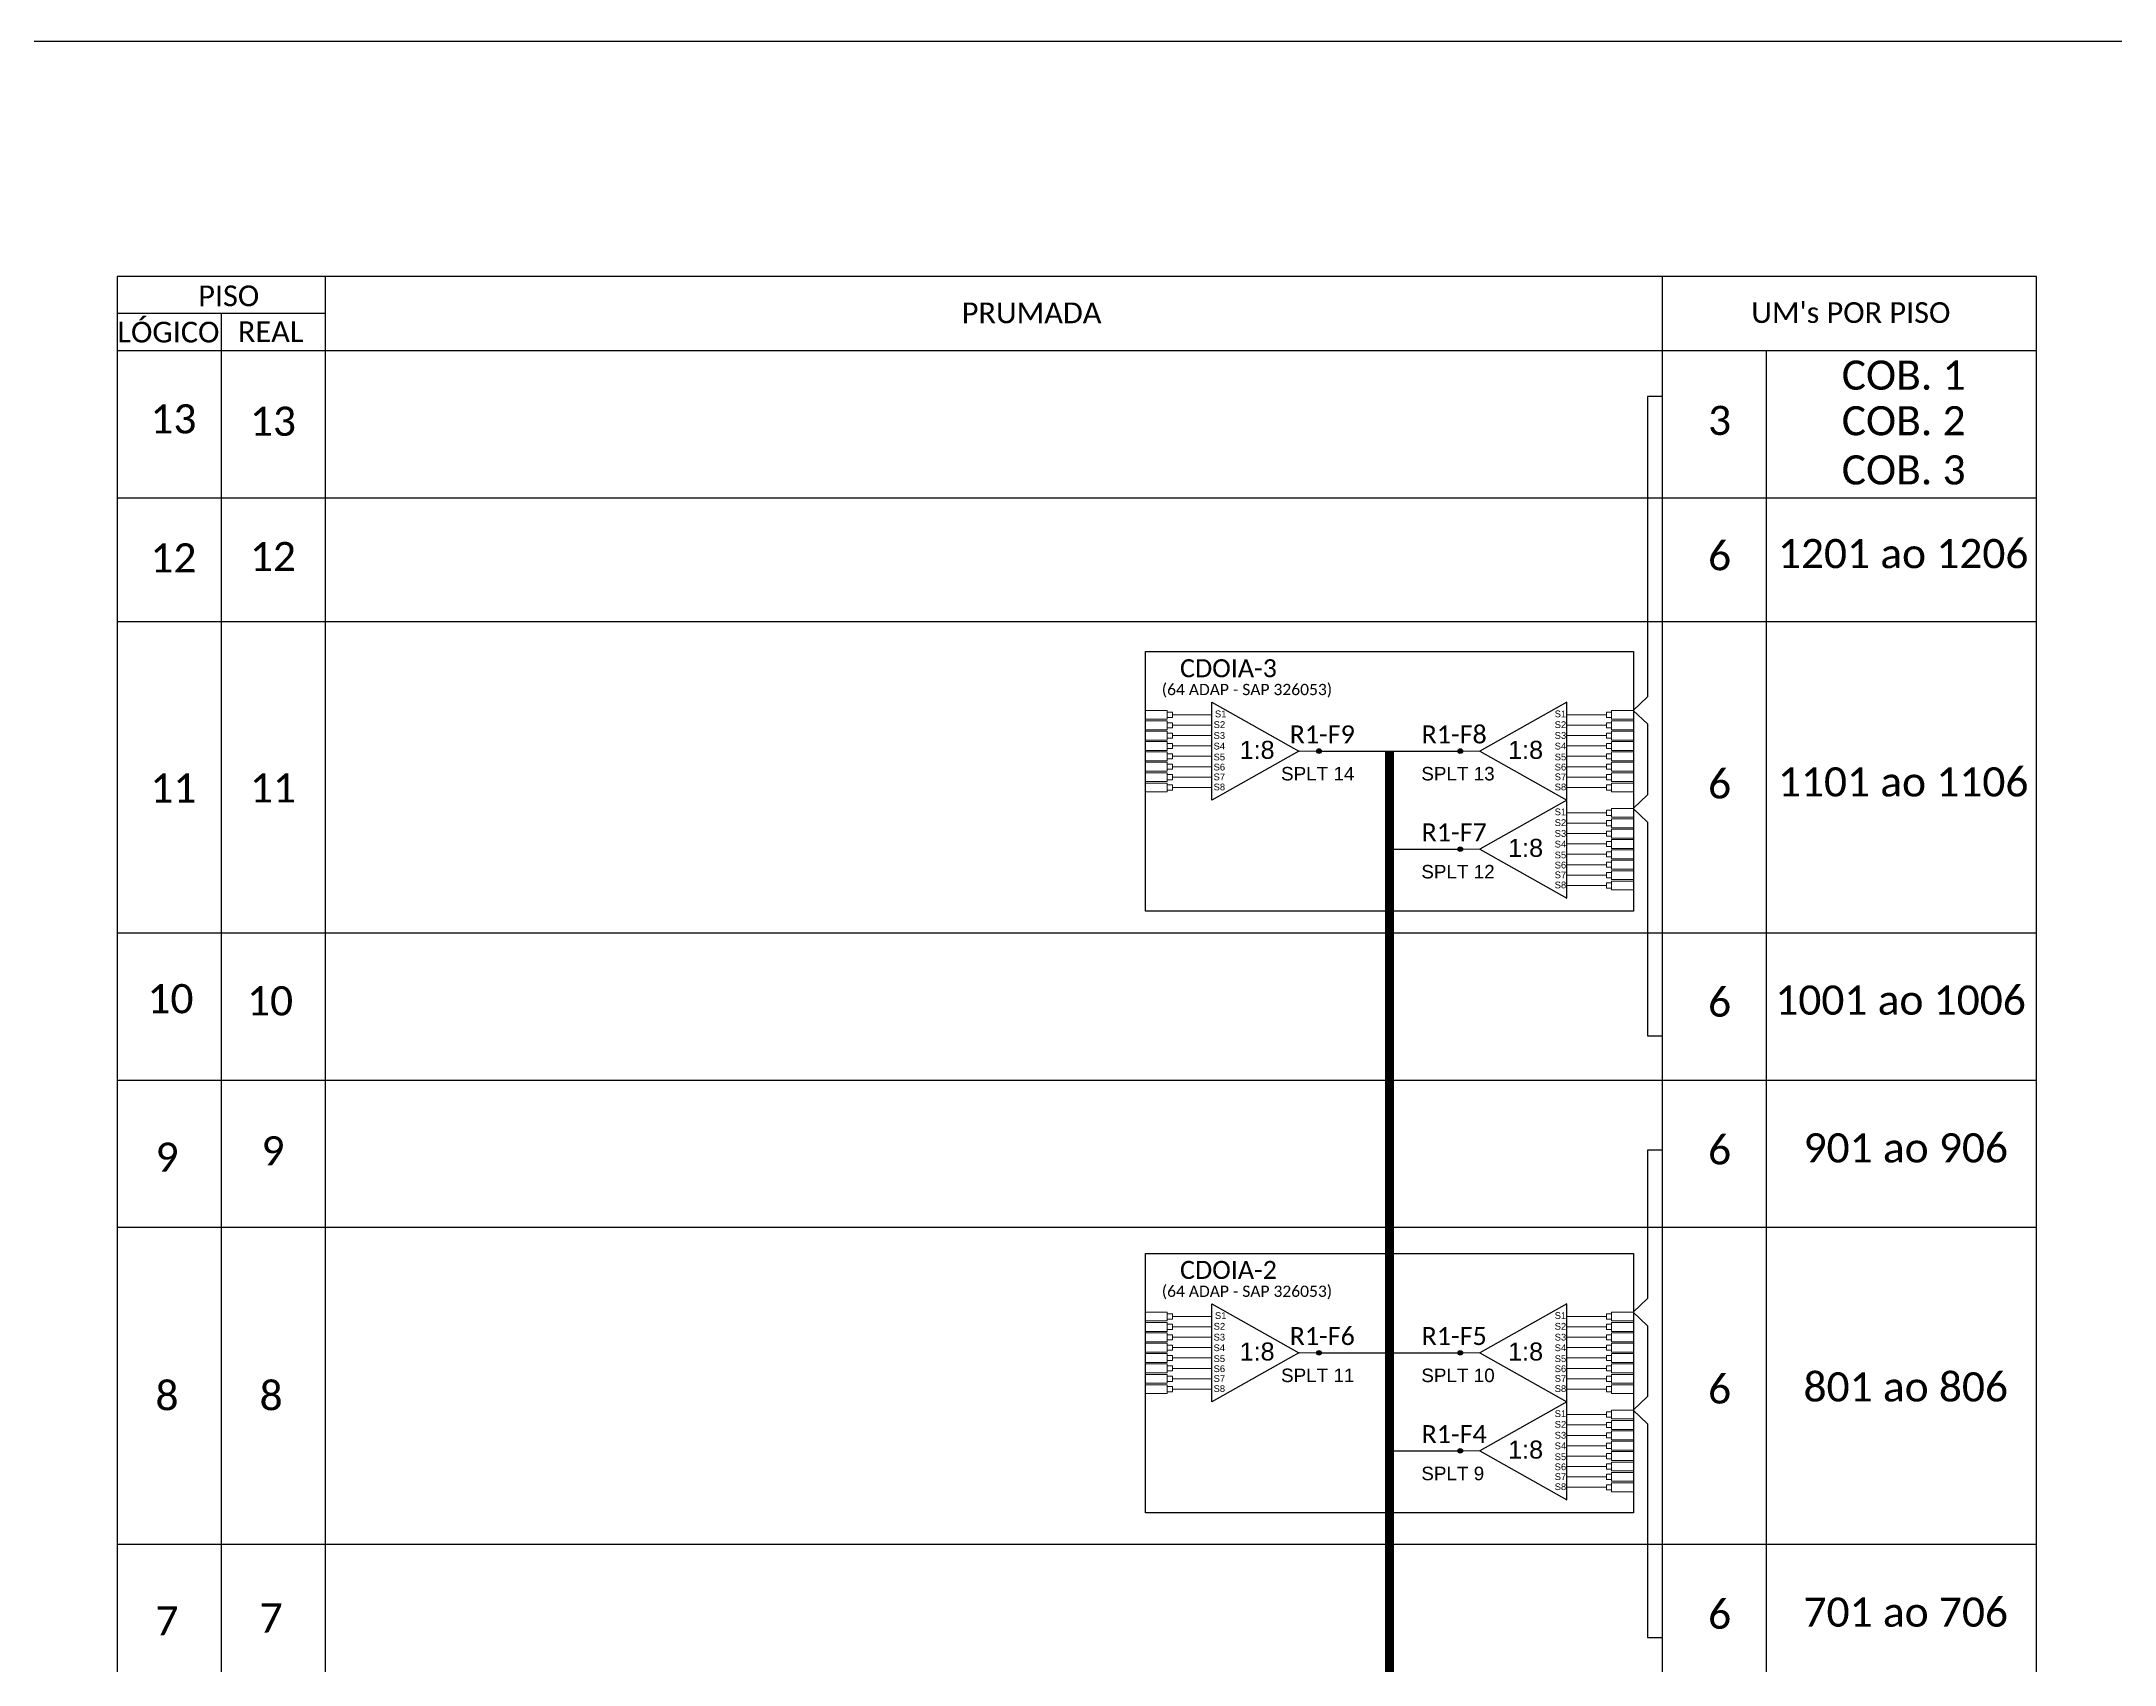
# Model space of a CAD drawing. Extents: x -4 to 837, y 1 to 595.
# Drawn here: x 376.4 to 606.8, y 414.9 to 595.3 of the extents above; entities that cross this region are included whole.
import ezdxf
from ezdxf.enums import TextEntityAlignment as Align

# ---------------------------------------------------------------- set-up
doc = ezdxf.new("R2010")
doc.units = 0
doc.styles.add('ARIAL', font='arial.ttf')
doc.styles.add('WMF-Calibri0', font='calibri.ttf')

# ---------------------------------------------------------------- blocks, each defined once
blk = doc.blocks.new('SPLT_1-8_SC-APC')
at = {"color": 1}
blk.add_lwpolyline([(-7.37, -2.1), (-17.04, -7.55), (-7.37, -13), (-7.37, -2.1)], dxfattribs=at)
at = {"color": 3, "lineweight": 0}
for points in [[(-2.99, -3.51), (-7.37, -3.51)], [(-2.41, -3.02), (-2.41, -4)], [(-2.41, -3.02), (0, -3.02)], [(-2.41, -4), (0, -4)], [(-2.41, -4.17), (-2.41, -5.16)], [(-2.41, -4.17), (0, -4.17)], [(-7.37, -4.66), (-2.99, -4.66)], [(-7.37, -5.82), (-2.99, -5.82)], [(-2.41, -5.16), (0, -5.16)], [(-2.41, -5.32), (-2.41, -6.31)], [(-2.41, -5.32), (0, -5.32)], [(-2.41, -6.31), (0, -6.31)], [(-2.41, -6.48), (-2.41, -7.46)], [(-2.41, -6.48), (0, -6.48)], [(-7.37, -6.97), (-2.99, -6.97)], [(-7.37, -8.12), (-2.99, -8.12)], [(-2.41, -7.46), (0, -7.46)], [(-2.41, -7.63), (-2.41, -8.62)], [(-2.41, -7.63), (0, -7.63)], [(-2.41, -8.62), (0, -8.62)], [(-2.41, -8.78), (-2.41, -9.77)], [(-2.41, -8.78), (0, -8.78)], [(-7.37, -9.28), (-2.99, -9.28)], [(-7.37, -10.43), (-2.99, -10.43)], [(-2.41, -9.77), (0, -9.77)], [(-2.41, -9.94), (-2.41, -10.92)], [(-2.41, -9.94), (0, -9.94)], [(-2.41, -10.92), (0, -10.92)], [(-2.41, -11.09), (-2.41, -12.08)], [(-2.41, -11.09), (0, -11.09)], [(-7.37, -11.58), (-2.99, -11.58)], [(-2.41, -12.08), (0, -12.08)]]:
    blk.add_lwpolyline(points, dxfattribs=at)
for points in [[(-2.99, -3.22), (-2.41, -3.22), (-2.41, -3.8), (-2.99, -3.8)], [(-2.99, -4.38), (-2.41, -4.38), (-2.41, -4.95), (-2.99, -4.95)], [(-2.99, -5.53), (-2.41, -5.53), (-2.41, -6.1), (-2.99, -6.1)], [(-2.99, -6.68), (-2.41, -6.68), (-2.41, -7.26), (-2.99, -7.26)], [(-2.99, -7.84), (-2.41, -7.84), (-2.41, -8.41), (-2.99, -8.41)], [(-2.99, -8.99), (-2.41, -8.99), (-2.41, -9.56), (-2.99, -9.56)], [(-2.99, -10.14), (-2.41, -10.14), (-2.41, -10.72), (-2.99, -10.72)], [(-2.99, -11.3), (-2.41, -11.3), (-2.41, -11.87), (-2.99, -11.87)]]:
    blk.add_lwpolyline(points, close=True, dxfattribs=at)
at = {"color": 1, "lineweight": 0}
blk.add_lwpolyline([(-17.04, -7.55), (-19.26, -7.55)], dxfattribs=at)
at = {"color": 1, "style": 'ARIAL'}
for s, height, p in [('S1', 0.75, (-8.74, -3.78)), ('S2', 0.75, (-8.74, -4.97)), ('1:8', 2, (-13.91, -8.4)), ('S3', 0.75, (-8.74, -6.18)), ('S4', 0.75, (-8.74, -7.36)), ('S5', 0.75, (-8.74, -8.57)), ('S6', 0.75, (-8.74, -9.69)), ('S7', 0.75, (-8.74, -10.78)), ('S8', 0.75, (-8.74, -11.9))]:
    blk.add_text(s, height=height, dxfattribs=at).set_placement(p)
blk = doc.blocks.new('SPLITTER_')
blk.add_point((0, 0))
at = {"style": 'ARIAL', "flags": 4}
blk.add_attdef('SPLT', (0, -3.26), '', height=1.5, dxfattribs=at)
blk = doc.blocks.new('SPLT_1-8_SC-APC_ESQ')
at = {"color": 1}
blk.add_lwpolyline([(7.37, -2.1), (17.04, -7.55), (7.37, -13), (7.37, -2.1)], dxfattribs=at)
at = {"color": 3, "lineweight": 0}
for points in [[(2.41, -3.02), (0, -3.02)], [(2.41, -4), (0, -4)], [(2.41, -4.17), (0, -4.17)], [(2.41, -3.02), (2.41, -4)], [(2.41, -4.17), (2.41, -5.16)], [(2.99, -3.51), (7.37, -3.51)], [(2.41, -5.16), (0, -5.16)], [(2.41, -5.32), (0, -5.32)], [(2.41, -6.31), (0, -6.31)], [(2.41, -6.48), (0, -6.48)], [(2.41, -5.32), (2.41, -6.31)], [(2.41, -6.48), (2.41, -7.46)], [(7.37, -4.66), (2.99, -4.66)], [(7.37, -5.82), (2.99, -5.82)], [(2.41, -7.46), (0, -7.46)], [(2.41, -7.63), (0, -7.63)], [(2.41, -8.62), (0, -8.62)], [(2.41, -8.78), (0, -8.78)], [(2.41, -7.63), (2.41, -8.62)], [(2.41, -8.78), (2.41, -9.77)], [(7.37, -6.97), (2.99, -6.97)], [(7.37, -8.12), (2.99, -8.12)], [(2.41, -9.77), (0, -9.77)], [(2.41, -9.94), (0, -9.94)], [(2.41, -10.92), (0, -10.92)], [(2.41, -11.09), (0, -11.09)], [(2.41, -9.94), (2.41, -10.92)], [(2.41, -11.09), (2.41, -12.08)], [(7.37, -9.28), (2.99, -9.28)], [(7.37, -10.43), (2.99, -10.43)], [(2.41, -12.08), (0, -12.08)], [(7.37, -11.58), (2.99, -11.58)]]:
    blk.add_lwpolyline(points, dxfattribs=at)
for points in [[(2.99, -3.22), (2.41, -3.22), (2.41, -3.8), (2.99, -3.8)], [(2.99, -4.38), (2.41, -4.38), (2.41, -4.95), (2.99, -4.95)], [(2.99, -5.53), (2.41, -5.53), (2.41, -6.1), (2.99, -6.1)], [(2.99, -6.68), (2.41, -6.68), (2.41, -7.26), (2.99, -7.26)], [(2.99, -7.84), (2.41, -7.84), (2.41, -8.41), (2.99, -8.41)], [(2.99, -8.99), (2.41, -8.99), (2.41, -9.56), (2.99, -9.56)], [(2.99, -10.14), (2.41, -10.14), (2.41, -10.72), (2.99, -10.72)], [(2.99, -11.3), (2.41, -11.3), (2.41, -11.87), (2.99, -11.87)]]:
    blk.add_lwpolyline(points, close=True, dxfattribs=at)
at = {"color": 1, "lineweight": 0}
blk.add_lwpolyline([(17.04, -7.55), (19.26, -7.55)], dxfattribs=at)
at = {"color": 1, "style": 'ARIAL'}
for s, height, p in [('S2', 0.75, (7.56, -4.97)), ('S1', 0.75, (7.7, -3.78)), ('S3', 0.75, (7.55, -6.18)), ('S4', 0.75, (7.55, -7.36)), ('1:8', 2, (10.45, -8.4)), ('S5', 0.75, (7.55, -8.57)), ('S6', 0.75, (7.55, -9.69)), ('S7', 0.75, (7.55, -10.78)), ('S8', 0.75, (7.55, -11.9))]:
    blk.add_text(s, height=height, dxfattribs=at).set_placement(p)

msp = doc.modelspace()

# ---------------------------------------------------------------- hatches: boundary and pattern name
h = msp.add_hatch(color=3)
h.dxf.hatch_style = 1
edge = h.paths.add_edge_path()
edge.add_arc((518.35, 516.4), 0.256, 0, 360)
h = msp.add_hatch(color=3)
h.dxf.hatch_style = 1
edge = h.paths.add_edge_path()
edge.add_arc((534.06, 516.4), 0.256, 0, 360)
h = msp.add_hatch(color=3)
h.dxf.hatch_style = 1
edge = h.paths.add_edge_path()
edge.add_arc((534.06, 505.5), 0.256, 0, 360)
h = msp.add_hatch(color=3)
h.dxf.hatch_style = 1
edge = h.paths.add_edge_path()
edge.add_arc((518.35, 449.53), 0.256, 0, 360)
h = msp.add_hatch(color=3)
h.dxf.hatch_style = 1
edge = h.paths.add_edge_path()
edge.add_arc((534.06, 449.53), 0.256, 0, 360)
h = msp.add_hatch(color=3)
h.dxf.hatch_style = 1
edge = h.paths.add_edge_path()
edge.add_arc((534.06, 438.64), 0.256, 0, 360)

# ---------------------------------------------------------------- linework, layer by layer
msp.add_line((837.17, 595.26), (-3.83, 595.26))
at = {"color": 0}
for points in [[(598.1, 569.14), (384.79, 569.14)], [(407.93, 565.03), (384.79, 565.03)]]:
    msp.add_lwpolyline(points, dxfattribs=at)
for points in [[(384.79, 569.14), (384.79, 250.16), (598.1, 250.16), (598.1, 569.14)], [(407.93, 250.16), (407.93, 569.14)], [(556.51, 569.14), (556.51, 250.16)], [(396.36, 565.03), (396.36, 250.16)], [(384.79, 560.92), (598.1, 560.92)], [(568.08, 250.16), (568.08, 560.92)], [(384.79, 544.54), (598.1, 544.54)], [(384.79, 530.82), (598.1, 530.82)], [(384.79, 496.22), (598.1, 496.22)], [(384.79, 479.85), (598.1, 479.85)], [(384.79, 463.48), (598.1, 463.48)], [(384.79, 428.26), (598.1, 428.26)]]:
    msp.add_lwpolyline(points)
at = {"color": 3}
for points in [[(556.52, 555.79), (554.87, 555.79), (554.86, 522.43), (553.29, 520.92), (554.86, 519.42), (554.86, 511.53), (553.29, 510.03), (554.86, 508.52), (554.86, 484.77), (556.51, 484.77)], [(556.52, 472.06), (554.87, 472.06), (554.86, 455.57), (553.29, 454.06), (554.86, 452.55), (554.86, 444.67), (553.29, 443.16), (554.86, 441.66), (554.86, 417.9), (556.51, 417.9)]]:
    msp.add_lwpolyline(points, dxfattribs=at)
at = {"color": 1}
for points in [[(499.09, 527.45), (553.32, 527.45), (553.32, 498.63), (499.09, 498.63)], [(499.09, 460.58), (553.32, 460.58), (553.32, 431.77), (499.09, 431.77)]]:
    msp.add_lwpolyline(points, close=True, dxfattribs=at)
at = {"color": 5}
for points in [[(518.35, 516.4), (534.03, 516.4)], [(526.19, 505.5), (534.03, 505.5)], [(518.35, 449.53), (534.03, 449.53)], [(526.19, 438.64), (534.03, 438.64)]]:
    msp.add_lwpolyline(points, dxfattribs=at)
at = {"color": 5, "const_width": 1}
msp.add_lwpolyline([(526.19, 516.4), (526.19, 303.59)], dxfattribs=at)
at = {"color": 3}
for centre in [(518.35, 516.4), (534.06, 516.4), (534.06, 505.5), (518.35, 449.53), (534.06, 449.53), (534.06, 438.64)]:
    msp.add_circle(centre, 0.256, dxfattribs=at)

# ---------------------------------------------------------------- block references
for p in [(499.09, 523.94), (499.09, 457.08)]:
    msp.add_blockref('SPLT_1-8_SC-APC_ESQ', p)
for p in [(553.29, 523.94), (553.29, 513.05), (553.29, 457.08), (553.29, 446.18)]:
    msp.add_blockref('SPLT_1-8_SC-APC', p, dxfattribs=at)
ref = msp.add_blockref('SPLITTER_', (516.12, 516.4))
ref.add_attrib('SPLT', 'SPLT 14', (514.14, 513.14), dxfattribs={"height": 1.5, "style": 'ARIAL'})
ref = msp.add_blockref('SPLITTER_', (536.26, 516.4), dxfattribs=dict(xscale=-1))
ref.add_attrib('SPLT', 'SPLT 13', (529.73, 513.14), dxfattribs={"height": 1.5, "style": 'ARIAL'})
ref = msp.add_blockref('SPLITTER_', (536.26, 505.51), dxfattribs=dict(xscale=-1))
ref.add_attrib('SPLT', 'SPLT 12', (529.73, 502.25), dxfattribs={"height": 1.5, "style": 'ARIAL'})
ref = msp.add_blockref('SPLITTER_', (516.12, 449.54))
ref.add_attrib('SPLT', 'SPLT 11', (514.14, 446.28), dxfattribs={"height": 1.5, "style": 'ARIAL'})
ref = msp.add_blockref('SPLITTER_', (536.26, 449.54), dxfattribs=dict(xscale=-1))
ref.add_attrib('SPLT', 'SPLT 10', (529.73, 446.28), dxfattribs={"height": 1.5, "style": 'ARIAL'})
ref = msp.add_blockref('SPLITTER_', (536.26, 438.64), dxfattribs=dict(xscale=-1))
ref.add_attrib('SPLT', 'SPLT 9', (529.73, 435.38), dxfattribs={"height": 1.5, "style": 'ARIAL'})

# ---------------------------------------------------------------- texts
at = {"color": 0, "style": 'WMF-Calibri0'}
for s, p in [('     PISO', (389.75, 565.84)), ('  LÓGICO', (383.2, 561.81)), ('PRUMADA', (478.66, 563.95)), ("UM's POR PISO", (566.4, 563.98)), ('    REAL', (394.97, 561.86))]:
    msp.add_text(s, height=2.3, dxfattribs=at).set_placement(p)
at = {"color": 7, "style": 'WMF-Calibri0'}
for s, p in [('COB. 1', (576.46, 556.56)), ('COB. 2', (576.46, 551.49)), ('COB. 3', (576.46, 546.03)), ('1201 ao 1206', (569.36, 536.73)), ('1101 ao 1106', (569.36, 511.36)), ('1001 ao 1006', (569.07, 487.11)), ('901 ao 906', (572.21, 470.69)), ('801 ao 806', (572.21, 444.13)), ('701 ao 706', (572.21, 419.1))]:
    msp.add_text(s, height=3.24, dxfattribs=at).set_placement(p)
for s, p in [('13', (391.04, 553.32)), ('13', (402.1, 553.06)), ('12', (391.04, 537.87)), ('12', (402.1, 538.02)), ('11', (391.04, 512.29)), ('11', (402.1, 512.31)), ('10', (390.71, 488.89)), ('10', (401.78, 488.65)), ('9', (402.1, 471.98))]:
    msp.add_text(s, height=3.24, dxfattribs=at).set_placement(p, align=Align.MIDDLE_CENTER)
at = {"color": 1, "style": 'WMF-Calibri0'}
for s, p in [('CDOIA-3', (502.91, 524.61)), ('CDOIA-2', (502.91, 457.75))]:
    msp.add_text(s, height=2, dxfattribs=at).set_placement(p)
for p in [(510.35, 522.62), (510.35, 455.75)]:
    msp.add_text('(64 ADAP - SAP 326053)', height=1.25, dxfattribs=at).set_placement(p, align=Align.CENTER)
at = {"color": 5, "style": 'WMF-Calibri0'}
for s, p in [('R1-F9', (515.1, 517.26)), ('R1-F8', (529.76, 517.26)), ('R1-F7', (529.76, 506.37)), ('R1-F6', (515.1, 450.4)), ('R1-F5', (529.76, 450.4)), ('R1-F4', (529.76, 439.5))]:
    msp.add_text(s, height=2, dxfattribs=at).set_placement(p)
at = {"color": 7, "style": 'WMF-Calibri0', "flags": 4}
for tag, p in [('3', (562.88, 553.15)), ('6', (562.88, 538.12)), ('6', (562.88, 512.76)), ('6', (562.88, 488.51)), ('9', (390.33, 471.27)), ('6', (562.88, 472.09)), ('6', (562.88, 445.52)), ('8', (390.33, 444.78)), ('8', (401.9, 444.78)), ('7', (401.9, 420.07)), ('6', (562.88, 420.49)), ('7', (390.33, 419.75))]:
    msp.add_attdef(tag, text='XX', height=3.24, dxfattribs=at).set_placement(p, align=Align.MIDDLE_CENTER)

doc.saveas('drawing.dxf')
